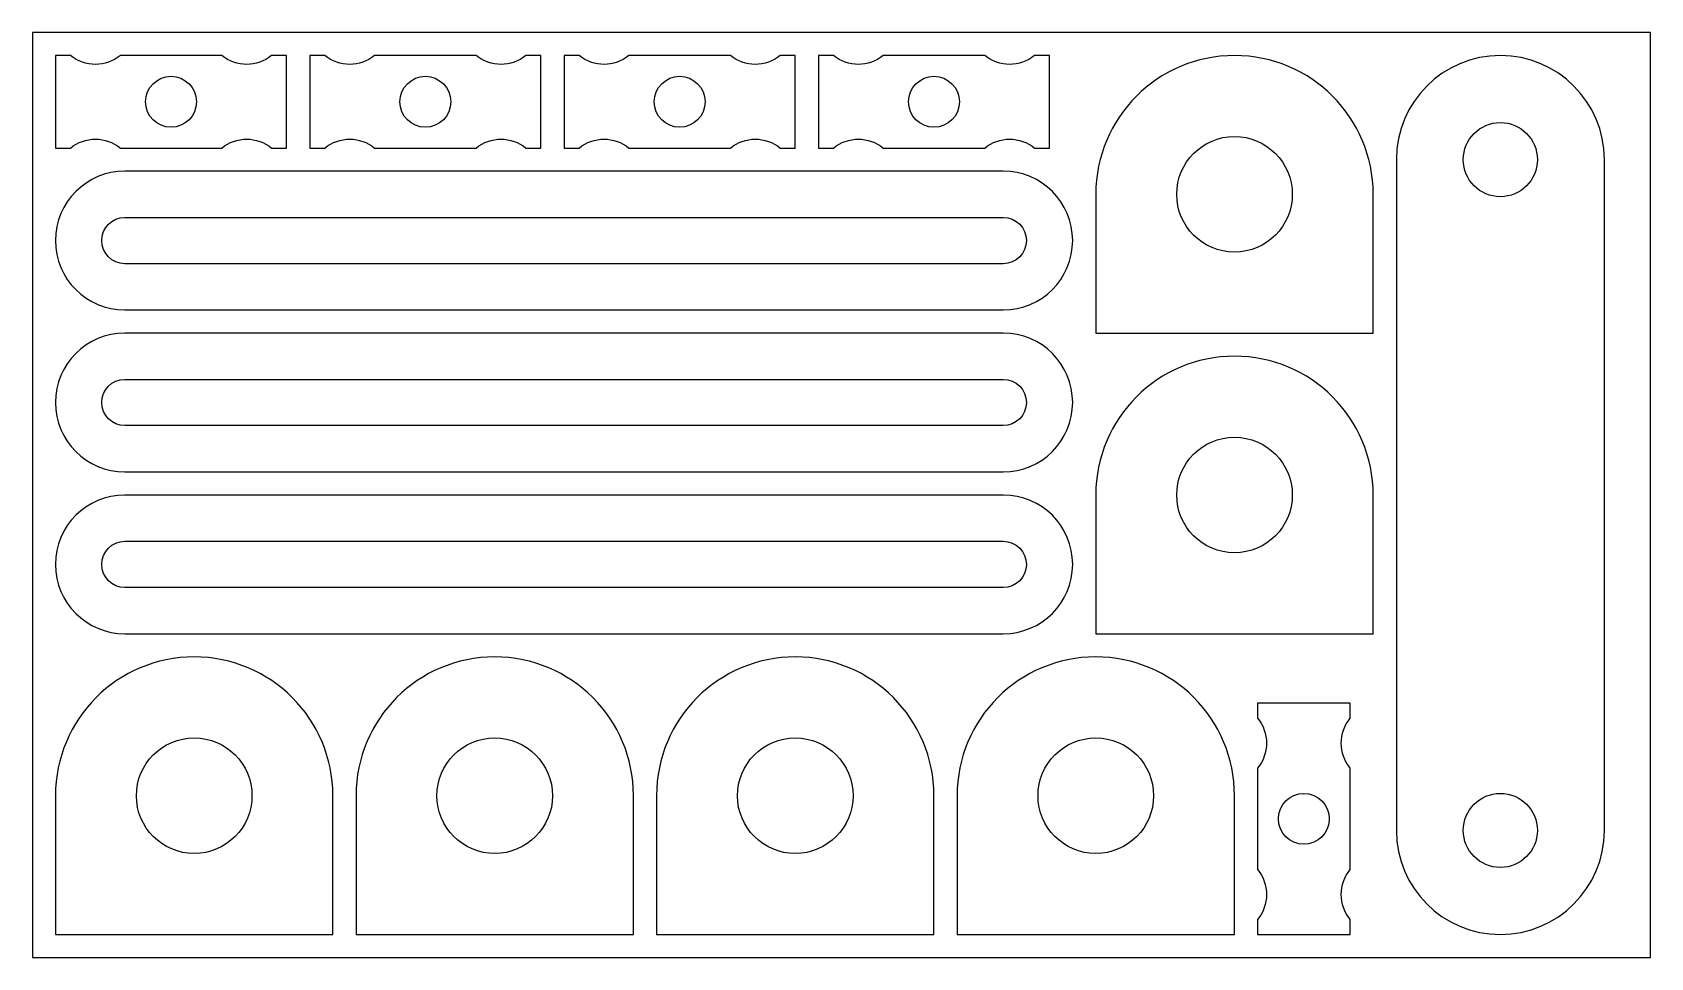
# Model space of a CAD drawing. Header units: metres. Extents: x 0 to 700, y 0 to 400.
import ezdxf

# ---------------------------------------------------------------- set-up
doc = ezdxf.new("R2010")
doc.units = ezdxf.units.M

msp = doc.modelspace()

# ---------------------------------------------------------------- linework, layer by layer
msp.add_lwpolyline([(0, 0), (700, 0), (700, 400), (0, 400)], close=True)
for points in [[(10, 350), (16.51, 350, -0.357439), (38.06, 350), (81.94, 350, -0.357439), (103.49, 350), (110, 350), (110, 390), (103.49, 390, -0.357439), (81.94, 390), (38.06, 390, -0.357439), (16.51, 390), (10, 390)], [(120, 350), (126.51, 350, -0.357439), (148.06, 350), (191.94, 350, -0.357439), (213.49, 350), (220, 350), (220, 390), (213.49, 390, -0.357439), (191.94, 390), (148.06, 390, -0.357439), (126.51, 390), (120, 390)], [(230, 350), (236.51, 350, -0.357439), (258.06, 350), (301.94, 350, -0.357439), (323.49, 350), (330, 350), (330, 390), (323.49, 390, -0.357439), (301.94, 390), (258.06, 390, -0.357439), (236.51, 390), (230, 390)], [(340, 350), (346.51, 350, -0.357439), (368.06, 350), (411.94, 350, -0.357439), (433.49, 350), (440, 350), (440, 390), (433.49, 390, -0.357439), (411.94, 390), (368.06, 390, -0.357439), (346.51, 390), (340, 390)], [(460, 270), (580, 270), (580, 330, 1), (460, 330)], [(680, 55), (680, 345, 1), (590, 345), (590, 55, 1)], [(49, 370, -1), (71, 370, -1)], [(159, 370, -1), (181, 370, -1)], [(269, 370, -1), (291, 370, -1)], [(379, 370, -1), (401, 370, -1)], [(635, 361.02, -1), (635, 328.97, -1)], [(495, 330, -1), (545, 330, -1)], [(40, 280), (420, 280, 1), (420, 340), (40, 340, 1)], [(40, 320), (420, 320, -1), (420, 300), (40, 300, -1)], [(40, 210), (420, 210, 1), (420, 270), (40, 270, 1)], [(460, 140), (580, 140), (580, 200, 1), (460, 200)], [(40, 250), (420, 250, -1), (420, 230), (40, 230, -1)], [(495, 200, -1), (545, 200, -1)], [(40, 140), (420, 140, 1), (420, 200), (40, 200, 1)], [(40, 180), (420, 180, -1), (420, 160), (40, 160, -1)], [(10, 10), (130, 10), (130, 70, 1), (10, 70)], [(140, 10), (260, 10), (260, 70, 1), (140, 70)], [(270, 10), (390, 10), (390, 70, 1), (270, 70)], [(400, 10), (520, 10), (520, 70, 1), (400, 70)], [(530, 110), (530, 103.49, -0.357439), (530, 81.94), (530, 38.06, -0.357439), (530, 16.51), (530, 10), (570, 10), (570, 16.51, -0.357439), (570, 38.06), (570, 81.94, -0.357439), (570, 103.49), (570, 110)], [(45, 70, -1), (95, 70, -1)], [(175, 70, -1), (225, 70, -1)], [(305, 70, -1), (355, 70, -1)], [(435, 70, -1), (485, 70, -1)], [(550, 71, -1), (550, 49, -1)], [(635, 71.02, -1), (635, 38.98, -1)]]:
    msp.add_lwpolyline(points, format="xyb", close=True)

doc.saveas('drawing.dxf')
